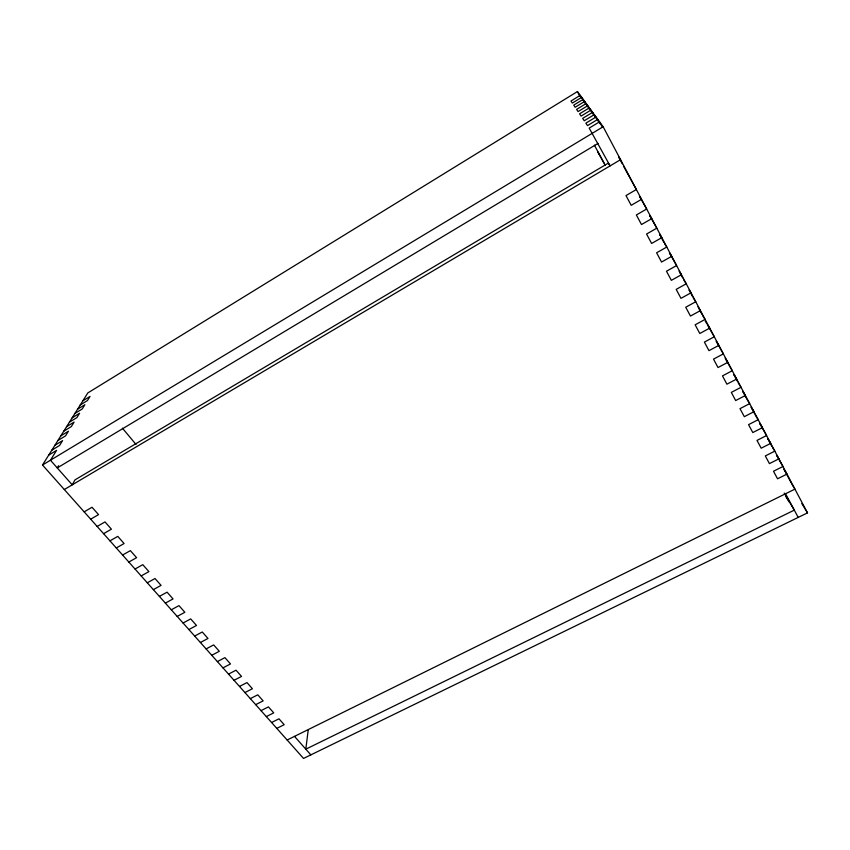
<?xml version="1.0" encoding="UTF-8"?>
<svg xmlns="http://www.w3.org/2000/svg" width="850" height="850" viewBox="0 0 850 850"><rect width="100%" height="100%" fill="white"/><g stroke="black" fill="none" stroke-linecap="round" stroke-linejoin="round"><path stroke-width="1.27" d="M308.189 730.192L305.809 749.169L794.304 510.127L784.21 493.053M58.597 465.704L57.279 467.914L598.06 143.384M42.5 465.014L87.794 392.955L577.426 91.566L603.139 126.746L807.5 512.879L303.535 758.434L42.5 465.014L603.139 126.746M82.832 400.849L90.015 396.44L87.465 400.552L80.229 404.983M77.594 409.19L84.873 404.728L82.248 408.956L74.917 413.451M72.186 417.786L79.581 413.27L76.861 417.637L69.424 422.184M66.608 426.658L74.109 422.089L71.304 426.604L63.75 431.205M60.849 435.827L68.457 431.205L65.556 435.869L57.896 440.523M54.889 445.304L62.613 440.619L59.617 445.453L51.829 450.16M48.726 455.111L56.568 450.362L50.458 460.211L72.229 484.84L75.023 479.846L608.292 163.136L610.098 165.888L589.188 128.106L599.548 121.837L602.533 127.468M64.313 489.536L620.564 159.673L618.651 156.974L622.274 163.816M84.171 511.849L92.034 507.259L98.547 514.622L90.684 519.18M97.155 526.458L104.996 521.921L111.414 529.178L103.583 533.673M109.969 540.844L117.778 536.382L124.089 543.533L116.301 547.963M122.581 555.029L130.369 550.63L136.595 557.674L128.828 562.052M135.023 569.022L142.779 564.676L148.92 571.625L141.174 575.939M147.294 582.803L155.008 578.521L161.064 585.374L153.361 589.624M159.386 596.392L167.078 592.174L173.039 598.921L165.367 603.117M171.307 609.801L178.968 605.625L184.854 612.287L177.204 616.431M183.069 623.018L190.697 618.906L196.499 625.472L188.881 629.553M194.661 636.055L202.268 631.996L207.984 638.467L200.398 642.504M206.104 648.911L213.669 644.906L219.321 651.291L211.756 655.276M217.377 661.587L224.931 657.634L230.499 663.946L222.966 667.866M228.512 674.103L236.024 670.204L241.528 676.419L234.026 680.298M239.498 686.449L246.978 682.593L252.407 688.734L244.928 692.559M250.325 698.626L257.784 694.822L263.139 700.878L255.691 704.65M261.024 710.643L268.451 706.892L273.732 712.863L266.316 716.593M271.575 722.511L278.97 718.803L284.187 724.699L276.803 728.376M287.141 740.01L794.931 489.122L791.881 484.149M294.504 736.376L310.845 754.864M122.421 428.177L136.032 444.465M664.541 243.631L666.793 247.021L656.604 252.79L661.555 262.044L671.713 256.328L669.428 252.864L676.6 265.551L666.474 271.235L671.351 280.341L681.445 274.709L679.086 271.118M683.867 280.139L686.258 283.794L676.186 289.382L680.977 298.339L691.018 292.804L689.201 290.009M693.292 297.946L695.757 301.739L685.737 307.233L690.466 316.062L700.442 310.601L697.956 306.754M599.324 154.328L597.858 152.044L603.978 162.977M702.578 315.488L705.096 319.398L695.141 324.806L699.794 333.498L709.718 328.121L707.806 325.146M705.202 321.087L707.168 324.147M725.156 358.137L727.823 362.334L718.016 367.54L713.511 359.136L723.35 353.876L716.231 341.275L718.845 345.366L708.974 350.657L704.395 342.104L714.298 336.77L707.731 325.221M738.289 382.936L741.041 387.303L731.308 392.392L735.675 400.552L745.376 395.494L742.602 391.074L746.268 398.002M746.884 399.16L749.679 403.623L739.999 408.648L744.303 416.681L753.95 411.697L751.124 407.182L754.736 414.003M755.342 415.14L758.189 419.698L748.563 424.649L752.803 432.565L762.397 427.646L759.518 423.034L766.572 435.54L756.999 440.417L761.175 448.205L770.706 443.371L767.794 438.653L771.885 446.377M772.469 447.334L774.828 451.138L765.308 455.94L769.42 463.611L778.908 458.851L776.539 455.005M801.805 503.54L807.5 512.879M785.942 496.666L788.97 501.787M594.405 145.169L605.126 165.123M785.549 493.765L798.203 517.406M585.607 104.04L583.132 99.376L573.739 105.134L575.163 107.249L584.641 101.448L586.309 104.571M584.109 101.979L581.655 97.357L572.347 103.062L570.977 101.022L580.199 95.359L581.421 97.654M577.426 91.566L579.827 96.082M623.475 166.09L636.363 189.529L625.993 195.585L631.199 205.317L641.537 199.314L639.476 196.297L646.68 209.015L636.363 214.965L641.484 224.538L651.769 218.631L649.623 215.464L656.816 228.172L646.563 234.037L651.61 243.451L661.821 237.639L659.6 234.324L663.924 242.473M679.681 272.244L682.667 277.886M689.18 290.19L692.707 296.841M699.114 308.933L702.004 314.394M725.709 359.178L732.264 370.717L722.479 375.891L726.909 384.179L736.663 379.047L733.943 374.733L737.673 381.767M776.518 455.132L782.956 466.501L773.5 471.24L777.548 478.794L786.972 474.098L783.966 469.211L791.276 483.002M600.132 123.866L597.763 119.393L587.509 125.609L585.862 123.154L596.009 117.002L598.357 121.422M596.626 119.043L594.299 114.644L584.247 120.753L582.664 118.394L592.609 112.349L594.915 116.694M593.247 114.399L590.952 110.086L581.102 116.078L579.572 113.815L589.337 107.865L591.611 112.147M589.433 108.864L587.743 105.687L578.074 111.584L576.608 109.395L586.181 103.541L588.976 108.811"/></g></svg>
